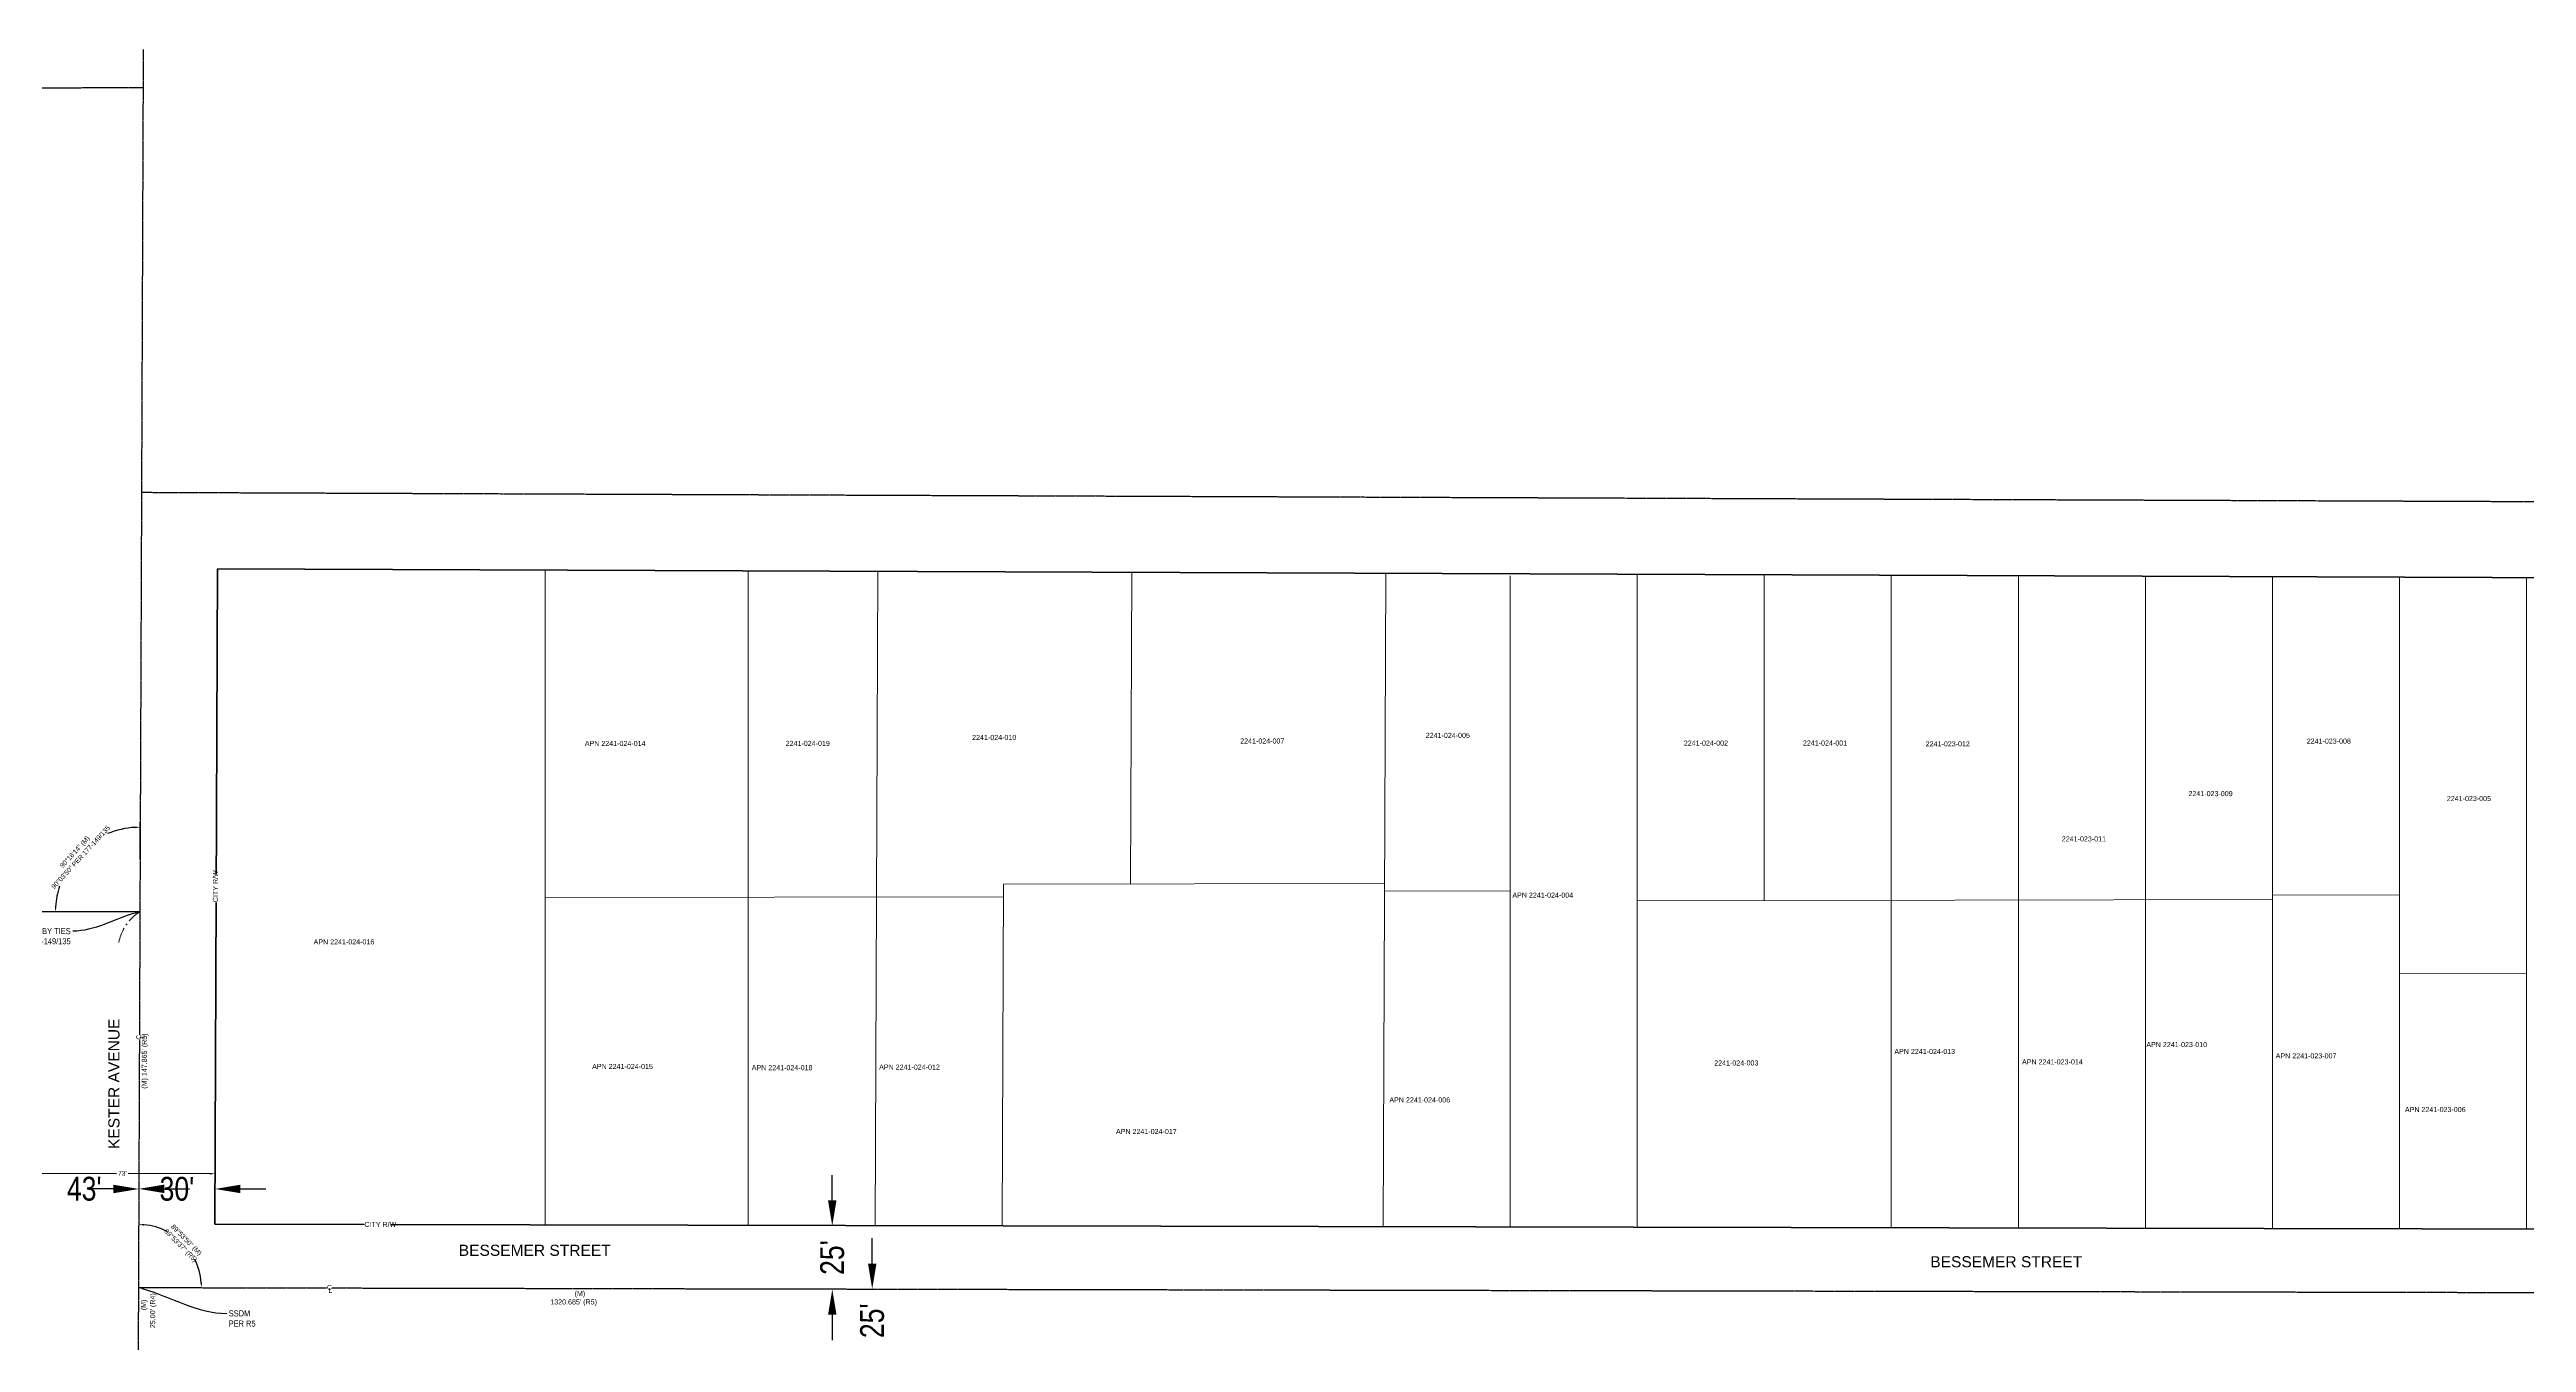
# Model space of a CAD drawing. Header units: feet. Extents: x 6396409 to 6445695, y 1882632 to 1891679.
# Drawn here: x 6423279 to 6424254, y 1888472 to 1888981 of the extents above; entities that cross this region are included whole.
import ezdxf
from ezdxf import colors
from ezdxf.entities.mleader import LeaderData, LeaderLine
from ezdxf.enums import TextEntityAlignment as Align
from ezdxf.math import Vec2, Vec3

# ---------------------------------------------------------------- set-up
doc = ezdxf.new("R2010")
doc.units = ezdxf.units.FT
doc.header["$MEASUREMENT"] = 0
doc.linetypes.add('CENTER2', pattern=[1.125, 0.75, -0.125, 0.125, -0.125])
for name, color, linetype, lineweight in [('R-ANNO-LABL', 2, 'Continuous', 30), ('R-PROP-PRCL', 4, 'Continuous', 18), ('R-Row-Ldr', 3, 'Continuous', 5), ('R-Row-Misc-Txto', 171, 'Continuous', 5), ('R-Row-Scl', 1, 'CENTER2', 25), ('R-Row-Sname', 8, 'Continuous', 0), ('R-Row-Srow', 6, 'Continuous', 50), ('VF-TOPO-TEXT-', 1, 'Continuous', 25)]:
    doc.layers.add(name, color=color, linetype=linetype, lineweight=lineweight)
doc.styles.add('CG-Symbol', font='arial.ttf', dxfattribs={"width": 0.8, "height": 0.09375})
doc.styles.add('G1_1 8_0', font='arial.ttf')
doc.styles.add('G4_7 32', font='arial.ttf', dxfattribs={"height": 0.219})
doc.styles.add('NCS1', font='arial.ttf', dxfattribs={"width": 0.8, "height": 0.09375})
doc.styles.add('NCS1-Anno', font='arial.ttf', dxfattribs={"width": 0.8, "height": 0.09375})
doc.dimstyles.new('Annotative (NCS1)', dxfattribs={"dimscale": 100, "dimtxt": 0.09375, "dimasz": 0.1, "dimexe": 0.1, "dimexo": 0.04, "dimgap": 0.05, "dimtad": 0, "dimdec": 3, "dimzin": 0, "dimdsep": 46, "dimtxsty": 'NCS1-Anno', "dimcen": 0.05, "dimaunit": 1, "dimadec": 3, "dimazin": 0, "dimtfac": 1, "dimtdec": 3, "dimtofl": 0, "dimtmove": 0, "dimatfit": 3, "dimfxl": 0.1, "dimtolj": 1, "dimtzin": 0, "dimarcsym": 0})

# ---------------------------------------------------------------- blocks, each defined once
blk = doc.blocks.new('*D2204')
at = {"layer": 'Defpoints', "color": 0, "transparency": 16777216}
for p in [(6423653.89, 1888518.02), (6423586.96, 1888493.02), (6423653.84, 1888493.02)]:
    blk.add_point(p, dxfattribs=at)
at = {"layer": 'R-Row-Ldr', "color": 0, "lineweight": -2, "transparency": 16777216}
for p, q in [((6423586.96, 1888528.02), (6423586.96, 1888538.02)), ((6423586.96, 1888483.02), (6423586.96, 1888473.02))]:
    blk.add_line(p, q, dxfattribs=at)
at = {"layer": 'R-Row-Ldr', "color": 0, "transparency": 16777216}
for points in [[(6423585.29, 1888528.02), (6423588.62, 1888528.02), (6423586.96, 1888518.02)], [(6423585.29, 1888483.02), (6423588.62, 1888483.02), (6423586.96, 1888493.02)]]:
    blk.add_solid(points, dxfattribs=at)
at = {"layer": 'R-Row-Ldr', "color": 0, "transparency": 16777216, "insert": (6423586.96, 1888505.52), "char_height": 9.375, "attachment_point": 5, "rotation": 90, "style": 'NCS1-Anno'}
blk.add_mtext("\\A1;25'", dxfattribs=at)
blk = doc.blocks.new('*D2382')
at = {"layer": 'Defpoints', "color": 0, "transparency": 16777216}
for p in [(6423602.69, 1888493.13), (6423602.64, 1888468.13), (6423602.69, 1888468.13)]:
    blk.add_point(p, dxfattribs=at)
at = {"layer": 'R-Row-Ldr', "color": 0, "lineweight": -2, "transparency": 16777216}
for p, q in [((6423602.69, 1888503.13), (6423602.69, 1888513.13)), ((6423606.69, 1888493.13), (6423612.69, 1888493.13)), ((6423606.64, 1888468.13), (6423612.69, 1888468.13)), ((6423602.69, 1888458.13), (6423602.69, 1888448.13))]:
    blk.add_line(p, q, dxfattribs=at)
at = {"layer": 'R-Row-Ldr', "color": 0, "transparency": 16777216}
for points in [[(6423601.02, 1888503.13), (6423604.36, 1888503.13), (6423602.69, 1888493.13)], [(6423601.02, 1888458.13), (6423604.36, 1888458.13), (6423602.69, 1888468.13)]]:
    blk.add_solid(points, dxfattribs=at)
at = {"layer": 'R-Row-Ldr', "color": 0, "transparency": 16777216, "insert": (6423602.69, 1888480.63), "char_height": 9.375, "attachment_point": 5, "rotation": 90, "style": 'NCS1-Anno'}
blk.add_mtext("\\A1;25'", dxfattribs=at)
blk = doc.blocks.new('*D2383')
at = {"layer": 'Defpoints', "color": 0, "transparency": 16777216}
for p in [(6423270.87, 1888532.74), (6423313.87, 1888532.57), (6423313.87, 1888532.57)]:
    blk.add_point(p, dxfattribs=at)
at = {"layer": 'R-Row-Ldr', "color": 0, "lineweight": -2, "transparency": 16777216}
for p, q in [((6423260.87, 1888532.57), (6423250.87, 1888532.57)), ((6423323.87, 1888532.57), (6423333.87, 1888532.57))]:
    blk.add_line(p, q, dxfattribs=at)
at = {"layer": 'R-Row-Ldr', "color": 0, "transparency": 16777216}
for points in [[(6423260.87, 1888534.24), (6423260.87, 1888530.91), (6423270.87, 1888532.57)], [(6423323.87, 1888534.24), (6423323.87, 1888530.91), (6423313.87, 1888532.57)]]:
    blk.add_solid(points, dxfattribs=at)
at = {"layer": 'R-Row-Ldr', "color": 0, "transparency": 16777216, "insert": (6423292.37, 1888532.57), "char_height": 9.375, "attachment_point": 5, "style": 'NCS1-Anno'}
blk.add_mtext("\\A1;43'", dxfattribs=at)
blk = doc.blocks.new('*D2384')
at = {"layer": 'Defpoints', "color": 0, "transparency": 16777216}
for p in [(6423313.87, 1888532.66), (6423343.87, 1888532.54), (6423343.87, 1888532.54)]:
    blk.add_point(p, dxfattribs=at)
at = {"layer": 'R-Row-Ldr', "color": 0, "lineweight": -2, "transparency": 16777216}
for p, q in [((6423303.87, 1888532.54), (6423293.87, 1888532.54)), ((6423353.87, 1888532.54), (6423363.87, 1888532.54))]:
    blk.add_line(p, q, dxfattribs=at)
at = {"layer": 'R-Row-Ldr', "color": 0, "transparency": 16777216}
for points in [[(6423303.87, 1888534.21), (6423303.87, 1888530.87), (6423313.87, 1888532.54)], [(6423353.87, 1888534.21), (6423353.87, 1888530.87), (6423343.87, 1888532.54)]]:
    blk.add_solid(points, dxfattribs=at)
at = {"layer": 'R-Row-Ldr', "color": 0, "transparency": 16777216, "insert": (6423328.87, 1888532.54), "char_height": 9.375, "attachment_point": 5, "style": 'NCS1-Anno'}
blk.add_mtext("\\A1;30'", dxfattribs=at)
blk = doc.blocks.new('Centerline')
at = {"insert": (-0.032, 0.064), "char_height": 0.0938, "attachment_point": 1, "style": 'NCS1-Anno', "bg_fill": 3, "box_fill_scale": 1, "bg_fill_color": 256, "bg_fill_transparency": 0}
blk.add_mtext_dynamic_manual_height_columns('C', width=0.09375, gutter_width=0.469, heights=[0.132], dxfattribs=at)
at = {"insert": (-0.005, 0.002), "char_height": 0.0938, "attachment_point": 1, "style": 'NCS1-Anno'}
blk.add_mtext_dynamic_manual_height_columns('L', width=0.09375, gutter_width=0.469, heights=[0], dxfattribs=at)
blk = doc.blocks.new('*D2405')
at = {"layer": 'Defpoints', "color": 0, "transparency": 16777216}
for p in [(6423315.6, 1888981.18), (6423334.1, 1888260.87), (6423312.77, 1888248.63), (6423312.77, 1888248.63), (6424633.32, 1888245.96)]:
    blk.add_point(p, dxfattribs=at)
at = {"layer": 'R-ANNO-LABL', "color": 0, "lineweight": -2, "transparency": 16777216}
for start, end in [(63.23743, 85.1168), (4.54627, 26.42564)]:
    blk.add_arc((6423312.77, 1888248.63), 24.59, start, end, dxfattribs=at)
at = {"layer": 'R-ANNO-LABL', "color": 0, "transparency": 16777216}
for points in [[(6423314.85, 1888272.79), (6423314.88, 1888273.46), (6423312.86, 1888273.22)], [(6423337.61, 1888250.59), (6423336.95, 1888250.57), (6423337.36, 1888248.58)]]:
    blk.add_solid(points, dxfattribs=at)
at = {"layer": 'R-ANNO-LABL', "color": 0, "transparency": 16777216, "insert": (6423330.21, 1888265.96), "char_height": 1.875, "width": 27.2364, "attachment_point": 5, "rotation": 314.83154, "style": 'NCS1-Anno'}
blk.add_mtext('\\A1;89°53\'40" (M) \\P89%%D53\'43\'\' (R6)', dxfattribs=at)
blk = doc.blocks.new('*D2406')
at = {"layer": 'Defpoints', "color": 0, "transparency": 16777216}
for p in [(6423315.6, 1888981.18), (6423335.23, 1888506.07), (6423313.72, 1888493.72), (6424634.26, 1888490.99), (6423312.77, 1888248.63)]:
    blk.add_point(p, dxfattribs=at)
at = {"layer": 'R-ANNO-LABL', "color": 0, "lineweight": -2, "transparency": 16777216}
for start, end in [(63.00322, 85.15703), (4.50316, 26.65697)]:
    blk.add_arc((6423313.72, 1888493.72), 24.8, start, end, dxfattribs=at)
at = {"layer": 'R-ANNO-LABL', "color": 0, "transparency": 16777216}
for points in [[(6423315.8, 1888518.1), (6423315.83, 1888518.77), (6423313.81, 1888518.52)], [(6423338.77, 1888495.68), (6423338.11, 1888495.66), (6423338.52, 1888493.67)]]:
    blk.add_solid(points, dxfattribs=at)
at = {"layer": 'R-ANNO-LABL', "color": 0, "transparency": 16777216, "insert": (6423331.31, 1888511.21), "char_height": 1.875, "width": 22.3416, "attachment_point": 5, "rotation": 314.83009, "style": 'NCS1-Anno'}
blk.add_mtext('\\A1;89°53\'50" (M) \\P89%%D53\'37" (R5)', dxfattribs=at)
blk = doc.blocks.new('*D2407')
at = {"layer": 'Defpoints', "color": 0, "transparency": 16777216}
for p in [(6424635.45, 1888801.7), (6423312.77, 1888248.63), (6424633.32, 1888245.96), (6424633.32, 1888245.93), (6424618.93, 1888237.71)]:
    blk.add_point(p, dxfattribs=at)
at = {"layer": 'R-ANNO-LABL', "color": 0, "lineweight": -2, "transparency": 16777216}
for start, end in [(186.79453, 194.75148), (254.91357, 262.87051)]:
    blk.add_arc((6424633.32, 1888245.96), 16.59, start, end, dxfattribs=at)
at = {"layer": 'R-ANNO-LABL', "color": 0, "transparency": 16777216}
for points in [[(6424616.51, 1888243.98), (6424617.18, 1888244.02), (6424616.73, 1888246)], [(6424631.28, 1888229.83), (6424631.24, 1888229.17), (6424633.26, 1888229.37)]]:
    blk.add_solid(points, dxfattribs=at)
at = {"layer": 'R-ANNO-LABL', "color": 0, "transparency": 16777216, "insert": (6424621.55, 1888234.27), "char_height": 1.875, "width": 21.3396, "attachment_point": 5, "rotation": 314.83252, "style": 'NCS1-Anno'}
blk.add_mtext('\\A1;89°53\'47" (M)\\P59%%D53\'08" (R10)', dxfattribs=at)
blk = doc.blocks.new('*D2408')
at = {"layer": 'Defpoints', "color": 0, "transparency": 16777216}
for p in [(6424635.45, 1888801.7), (6423313.72, 1888493.72), (6424634.26, 1888490.99), (6424618.77, 1888482.1), (6424633.32, 1888245.93)]:
    blk.add_point(p, dxfattribs=at)
at = {"layer": 'R-ANNO-LABL', "color": 0, "lineweight": -2, "transparency": 16777216}
for start, end in [(186.30146, 199.16433), (250.49783, 263.3607)]:
    blk.add_arc((6424634.26, 1888490.99), 17.86, start, end, dxfattribs=at)
at = {"layer": 'R-ANNO-LABL', "color": 0, "transparency": 16777216}
for points in [[(6424616.18, 1888489.01), (6424616.84, 1888489.05), (6424616.4, 1888491.03)], [(6424632.22, 1888473.59), (6424632.18, 1888472.92), (6424634.19, 1888473.13)]]:
    blk.add_solid(points, dxfattribs=at)
at = {"layer": 'R-ANNO-LABL', "color": 0, "transparency": 16777216, "insert": (6424621.6, 1888478.4), "char_height": 1.875, "width": 24.7429, "attachment_point": 5, "rotation": 314.83108, "style": 'NCS1-Anno'}
blk.add_mtext('\\A1;89°53\'57" (M) \\P89%%D53\'43" (R9)', dxfattribs=at)
blk = doc.blocks.new('*D2415')
at = {"layer": 'Defpoints', "color": 0, "transparency": 16777216}
for p in [(6423314.93, 1888806.85), (6427276.4, 1888791.6), (6425982.17, 1888781.44), (6425955.88, 1888766.39), (6425952.84, 1887971.16)]:
    blk.add_point(p, dxfattribs=at)
at = {"layer": 'R-ANNO-LABL', "color": 0, "lineweight": -2, "transparency": 16777216}
for start, end in [(330.71827, 355.99521), (273.56502, 298.84196)]:
    blk.add_arc((6425956, 1888796.68), 30.29, start, end, dxfattribs=at)
at = {"layer": 'R-ANNO-LABL', "color": 0, "transparency": 16777216}
for points in [[(6425985.88, 1888794.58), (6425986.54, 1888794.55), (6425986.28, 1888796.56)], [(6425957.89, 1888766.12), (6425957.87, 1888766.79), (6425955.88, 1888766.39)]]:
    blk.add_solid(points, dxfattribs=at)
at = {"layer": 'R-ANNO-LABL', "color": 0, "transparency": 16777216, "insert": (6425977.33, 1888775.18), "char_height": 1.875, "width": 19.1656, "attachment_point": 5, "rotation": 44.78011, "style": 'NCS1-Anno'}
blk.add_mtext('\\A1;89°59\'55" (M)\\P90%%D00\'10" (R14)', dxfattribs=at)
blk = doc.blocks.new('*D2436')
at = {"layer": 'Defpoints', "color": 0, "transparency": 16777216}
for p in [(6427265.29, 1888811.01), (6427276.5, 1888815.9), (6423314.93, 1888806.85), (6427276.4, 1888791.6), (6427276.4, 1888791.6)]:
    blk.add_point(p, dxfattribs=at)
at = {"layer": 'R-ANNO-LABL', "color": 0, "lineweight": -2, "transparency": 16777216}
for start, end in [(94.90344, 114.54895), (155.00886, 174.65437)]:
    blk.add_arc((6427276.4, 1888791.6), 22.37, start, end, dxfattribs=at)
at = {"layer": 'R-ANNO-LABL', "color": 0, "transparency": 16777216}
for points in [[(6427274.48, 1888814.22), (6427274.5, 1888813.55), (6427276.49, 1888813.96)], [(6427254.46, 1888793.66), (6427253.8, 1888793.7), (6427254.03, 1888791.68)]]:
    blk.add_solid(points, dxfattribs=at)
at = {"layer": 'R-ANNO-LABL', "color": 0, "transparency": 16777216, "insert": (6427260.65, 1888807.47), "char_height": 1.875, "attachment_point": 5, "rotation": 44.77891, "style": 'NCS1-Anno'}
blk.add_mtext('\\A1;90°0\'4" (M)\\P90%%D0\'24" (R22)', dxfattribs=at)
blk = doc.blocks.new('*D2444')
at = {"layer": 'Defpoints', "color": 0, "transparency": 16777216}
for p in [(6423297.73, 1888670.54), (6423314.36, 1888661.49), (6423294.52, 1888641.7), (6423314.29, 1888641.72)]:
    blk.add_point(p, dxfattribs=at)
at = {"layer": 'R-ANNO-LABL', "color": 0, "lineweight": -2, "transparency": 16777216}
for p, q in [((6423314.37, 1888662.29), (6423314.42, 1888676.96)), ((6423293.72, 1888641.7), (6423279.05, 1888641.68))]:
    blk.add_line(p, q, dxfattribs=at)
for start, end in [(93.2419, 112.47138), (162.3697, 176.61747)]:
    blk.add_arc((6423314.29, 1888641.72), 33.24, start, end, dxfattribs=at)
at = {"layer": 'R-ANNO-LABL', "color": 0, "transparency": 16777216}
for points in [[(6423312.4, 1888675.24), (6423312.42, 1888674.58), (6423314.41, 1888674.96)], [(6423281.44, 1888643.67), (6423280.77, 1888643.69), (6423281.05, 1888641.68)]]:
    blk.add_solid(points, dxfattribs=at)
at = {"layer": 'R-ANNO-LABL', "color": 0, "transparency": 16777216, "insert": (6423289.81, 1888664.21), "char_height": 1.875, "attachment_point": 5, "rotation": 47.42054, "style": 'NCS1-Anno'}
blk.add_mtext('\\A1;90°16\'14" (M)\\P90%%D03\'50" PER 177-149/135', dxfattribs=at)
blk = doc.blocks.new('*D2445')
at = {"layer": 'Defpoints', "color": 0, "transparency": 16777216}
for p in [(6423270.89, 1888538.72), (6423343.89, 1888538.53), (6423343.89, 1888538.44)]:
    blk.add_point(p, dxfattribs=at)
at = {"layer": 'R-Row-Ldr', "color": 0, "lineweight": -2, "transparency": 16777216}
for p, q in [((6423270.89, 1888539.52), (6423270.9, 1888540.81)), ((6423272.89, 1888538.81), (6423305.12, 1888538.68)), ((6423341.89, 1888538.54), (6423309.66, 1888538.66)), ((6423343.89, 1888539.24), (6423343.9, 1888540.53))]:
    blk.add_line(p, q, dxfattribs=at)
at = {"layer": 'R-Row-Ldr', "color": 0, "transparency": 16777216}
for points in [[(6423272.89, 1888539.14), (6423272.89, 1888538.47), (6423270.89, 1888538.81)], [(6423341.89, 1888538.87), (6423341.89, 1888538.21), (6423343.89, 1888538.53)]]:
    blk.add_solid(points, dxfattribs=at)
at = {"layer": 'R-Row-Ldr', "color": 0, "transparency": 16777216, "insert": (6423307.39, 1888538.67), "char_height": 1.875, "attachment_point": 5, "rotation": 359.77872, "style": 'NCS1-Anno'}
blk.add_mtext("\\A1;73'", dxfattribs=at)
blk = doc.blocks.new('_CrowsFoot-Start')
blk.add_circle((3.28, 2.59), 0.0638)
for centre, radius, start, end in [((8.43, -7.26), 11.12, 122.8036, 139.2683), ((8.35, -7.76), 11.54, 94.2373, 111.1072)]:
    blk.add_arc(centre, radius, start, end)

msp = doc.modelspace()

# ---------------------------------------------------------------- linework, layer by layer
at = {"layer": 'R-PROP-PRCL'}
for p, q in [((6423473.8341, 1888518.3924), (6423473.8341, 1888776.2298)), ((6423553.8611, 1888518.2268), (6423553.8611, 1888775.9136)), ((6423603.878, 1888518.1234), (6423604.8831, 1888775.7185)), ((6423704.4373, 1888652.5834), (6423704.9162, 1888775.3281)), ((6423803.9455, 1888517.7095), (6423804.9492, 1888774.9378)), ((6423853.9624, 1888517.606), (6423853.9624, 1888773.9602)), ((6423903.9792, 1888517.5025), (6423903.9792, 1888774.5514)), ((6423953.9962, 1888646.1143), (6423953.9962, 1888774.3563)), ((6424004.013, 1888517.2956), (6424004.013, 1888774.1611)), ((6424054.0499, 1888517.1921), (6424054.0499, 1888773.9659)), ((6424104.0968, 1888517.0885), (6424104.0968, 1888773.7706)), ((6424154.1136, 1888516.6746), (6424154.1136, 1888773.5754)), ((6424204.1305, 1888516.8816), (6424204.1305, 1888773.3803)), ((6424254.1474, 1888516.7781), (6424254.1474, 1888773.0934)), ((6423653.8949, 1888518.0199), (6423654.4196, 1888652.4961)), ((6423654.4006, 1888652.4961), (6423804.4724, 1888652.758)), ((6423473.8341, 1888647.3109), (6423654.4006, 1888647.6261)), ((6423473.8341, 1888518.3924), (6423473.8341, 1888647.3109)), ((6423804.461, 1888649.8315), (6423853.9624, 1888649.9179)), ((6423903.9792, 1888646.027), (6424154.1136, 1888646.4636)), ((6424204.1305, 1888648.2933), (6424154.1138, 1888648.206)), ((6424204.1305, 1888617.2716), (6424254.1472, 1888617.3589))]:
    msp.add_line(p, q, dxfattribs=at)
at = {"layer": 'R-Row-Scl'}
for p, q in [((6423315.5992, 1888981.1799), (6423312.77, 1888248.63)), ((6421995.0034, 1888965.6421), (6423315.5415, 1888966.1799)), ((6423314.9287, 1888806.85), (6427276.401, 1888791.5974)), ((6423314.2935, 1888641.7205), (6422128.6437, 1888640.3754)), ((6423313.7166, 1888493.7236), (6424634.2601, 1888490.9917))]:
    msp.add_line(p, q, dxfattribs=at)
at = {"layer": 'R-Row-Srow'}
for p, q in [((6423344.8098, 1888776.7332), (6423343.8131, 1888518.6614)), ((6423344.8098, 1888776.7332), (6424605.3348, 1888771.8149)), ((6423343.8131, 1888518.6614), (6424604.3558, 1888516.0536))]:
    msp.add_line(p, q, dxfattribs=at)

# ---------------------------------------------------------------- block references
at = {"layer": 'R-Row-Misc-Txto', "xscale": -1.748856181813126, "yscale": 1.748856181813126, "zscale": 1.748856181813127, "rotation": 82.09450373604496}
msp.add_blockref('_CrowsFoot-Start', (6423314.2881, 1888641.7205), dxfattribs=at)

# ---------------------------------------------------------------- texts
at = {"layer": 'R-Row-Misc-Txto', "style": 'G1_1 8_0'}
for s, oblique, p in [('2241-024-010', 0, (6423650.7354, 1888709.3212)), ('2241-024-005', 360, (6423829.3665, 1888710.1365)), ('2241-023-008', 0, (6424176.312, 1888707.8763)), ('2241-024-019', 0, (6423577.3087, 1888706.9739)), ('2241-024-002', 0, (6423931.0175, 1888707.0942)), ('2241-024-001', 0, (6423977.9117, 1888707.1203)), ('2241-023-012', 360, (6424026.267, 1888706.8202)), ('2241-023-009', 0, (6424129.7372, 1888687.1996)), ('2241-023-005', 0, (6424231.492, 1888685.2715)), ('2241-023-011', 0, (6424079.8791, 1888669.3833))]:
    msp.add_text(s, height=2, dxfattribs=dict(at, oblique=oblique)).set_placement(p, align=Align.CENTER)
msp.add_text('2241-024-007', height=2, dxfattribs=at).set_placement((6423756.2962, 1888707.9216), align=Align.CENTER)
for s, p in [('APN 2241-024-014', (6423489.5061, 1888706.9582)), ('APN 2241-024-004', (6423854.8022, 1888647.2248)), ('APN 2241-024-016', (6423382.7048, 1888628.8403)), ('2241-024-003', (6423934.2714, 1888581.1495)), ('APN 2241-024-013', (6424005.2232, 1888585.6819)), ('APN 2241-023-014', (6424055.496, 1888581.5806)), ('APN 2241-023-010', (6424104.4558, 1888588.3981)), ('APN 2241-023-007', (6424155.3976, 1888583.9549)), ('APN 2241-024-015', (6423492.394, 1888579.7717)), ('APN 2241-024-018', (6423555.252, 1888579.2976)), ('APN 2241-024-012', (6423605.4207, 1888579.5194)), ('APN 2241-024-006', (6423806.3593, 1888566.5948)), ('APN 2241-023-006', (6424206.2771, 1888562.8118)), ('APN 2241-024-017', (6423698.6921, 1888554.1628))]:
    msp.add_text(s, height=2, dxfattribs=at).set_placement(p)
at = {"layer": 'R-Row-Misc-Txto', "style": 'NCS1', "width": 0.8}
for s, p in [("(M) 147.865' (R5)", (6423316.9984, 1888571.9997)), ('(M)', (6423316.7063, 1888484.7893))]:
    msp.add_text(s, height=2, rotation=89.7712176, dxfattribs=at).set_placement(p)
at = {"layer": 'R-Row-Misc-Txto', "insert": (6423318.2945, 1888477.7395), "char_height": 2, "width": 45.74477, "attachment_point": 1, "rotation": 89.7711111, "style": 'NCS1-Anno'}
msp.add_mtext("25.00' (R4) \\P^I     ", dxfattribs=at)
at = {"layer": 'R-Row-Misc-Txto', "insert": (6423460.9457, 1888492.3935), "char_height": 2, "width": 35.412053, "attachment_point": 1, "style": 'NCS1-Anno'}
msp.add_mtext("^I^I           (M)\\P ^I         1320.685' (R5)", dxfattribs=at)
at = {"layer": 'R-Row-Sname', "insert": (6423301.8768, 1888548.2773), "char_height": 4.38, "width": 75.140261, "attachment_point": 1, "rotation": 90, "style": 'G4_7 32'}
msp.add_mtext('KESTER AVENUE', dxfattribs=at)
at = {"layer": 'R-Row-Sname', "char_height": 4.38, "width": 80.67497, "attachment_point": 1, "style": 'G4_7 32'}
for insert in [(6423439.8721, 1888510.5771), (6424019.3758, 1888506.065)]:
    msp.add_mtext('BESSEMER STREET', dxfattribs=dict(at, insert=insert))

# ---------------------------------------------------------------- dimensions: what is measured, and where the dimension line sits
at = {"layer": 'R-ANNO-LABL'}
for base, line1, line2, text, override, picture, middle in [((6423334.0954, 1888260.8675), ((6423312.77, 1888248.63), (6424633.3222, 1888245.9646)), ((6423315.5992, 1888981.1799), (6423312.77, 1888248.63)), "<> (M) \\P89%%D53'43'' (R6)", {"dimscale": 0, "dimpost": ''}, '*D2405', (6423330.2068, 1888265.9645)), ((6423335.2278, 1888506.0668), ((6423313.7166, 1888493.7236), (6424634.2601, 1888490.9917)), ((6423315.5992, 1888981.1799), (6423312.77, 1888248.63)), '<> (M) \\P89%%D53\'37" (R5)', {"dimscale": 0, "dimpost": ''}, '*D2406', (6423331.3054, 1888511.2085)), ((6427265.2926, 1888811.0105), ((6427276.401, 1888791.5974), (6427276.495, 1888815.9035)), ((6423314.9287, 1888806.85), (6427276.401, 1888791.5974)), '<> (M)\\P90%%D0\'24" (R22)', {"dimscale": 0, "dimpost": ''}, '*D2436', (6427260.6466, 1888807.4739)), ((6424618.9305, 1888237.7058), ((6423312.77, 1888248.63), (6424633.3222, 1888245.9646)), ((6424635.4494, 1888801.6976), (6424633.3221, 1888245.9276)), '<> (M)\\P59%%D53\'08" (R10)', {"dimscale": 0, "dimpost": '', "dimse1": 1, "dimse2": 1}, '*D2407', (6424621.5549, 1888234.2659)), ((6424618.7705, 1888482.1035), ((6424635.4494, 1888801.6976), (6424633.3221, 1888245.9276)), ((6423313.7166, 1888493.7236), (6424634.2601, 1888490.9917)), '<> (M) \\P89%%D53\'43" (R9)', {"dimscale": 0, "dimpost": ''}, '*D2408', (6424621.5951, 1888478.4011)), ((6425982.1689, 1888781.437), ((6425955.882, 1888766.3943), (6425952.84, 1887971.16)), ((6423314.9287, 1888806.85), (6427276.401, 1888791.5974)), '<> (M)\\P90%%D00\'10" (R14)', {"dimscale": 0}, '*D2415', (6425977.3318, 1888775.1829))]:
    dim = msp.add_angular_dim_2l(base=base, line1=line1, line2=line2, text=text, dimstyle='Annotative (NCS1)', override=override, dxfattribs=at)
    dim.commit()
    dim.dimension.update_dxf_attribs({"geometry": picture, "text_midpoint": middle})
dim = msp.add_angular_dim_3p(base=(6423297.7297, 1888670.5438), center=(6423314.2935, 1888641.7205), p1=(6423314.3645, 1888661.4924), p2=(6423294.5215, 1888641.698), text='<> (M)\\P90%%D03\'50" PER 177-149/135', dimstyle='Annotative (NCS1)', dxfattribs=at)
dim.commit()
dim.dimension.update_dxf_attribs({"geometry": '*D2444', "text_midpoint": (6423289.8148, 1888664.2136), "dimtype": 165})
at = {"layer": 'R-Row-Ldr'}
dim = msp.add_linear_dim(base=(6423313.8666, 1888532.574), p1=(6423270.8669, 1888532.7401), p2=(6423313.8666, 1888532.574), dimstyle='Annotative (NCS1)', override={"dimdec": 0, "dimpost": "'", "dimse1": 1, "dimse2": 1}, dxfattribs=at)
dim.commit()
dim.dimension.update_dxf_attribs({"geometry": '*D2383', "text_midpoint": (6423292.3668, 1888532.574), "dimtype": 160})
dim = msp.add_aligned_dim(p1=(6423270.89, 1888538.7186), p2=(6423343.8895, 1888538.4366), distance=0.0956, dimstyle='Annotative (NCS1)', override={"dimdec": 0, "dimpost": "'"}, dxfattribs=at)
dim.commit()
dim.dimension.update_dxf_attribs({"geometry": '*D2445', "text_midpoint": (6423307.3901, 1888538.6732)})
dim = msp.add_linear_dim(base=(6423343.8667, 1888532.5413), p1=(6423313.8669, 1888532.6571), p2=(6423343.8667, 1888532.5413), dimstyle='Annotative (NCS1)', override={"dimdec": 0, "dimpost": "'", "dimse1": 1, "dimse2": 1}, dxfattribs=at)
dim.commit()
dim.dimension.update_dxf_attribs({"geometry": '*D2384', "text_midpoint": (6423328.8668, 1888532.5413)})
dim = msp.add_linear_dim(base=(6423586.9569, 1888493.02), p1=(6423653.8949, 1888518.0199), p2=(6423653.8431, 1888493.02), angle=90, dimstyle='Annotative (NCS1)', override={"dimdec": 0, "dimpost": "'", "dimse1": 1, "dimse2": 1, "dimsd1": 0, "dimsd2": 0}, dxfattribs=at)
dim.commit()
dim.dimension.update_dxf_attribs({"geometry": '*D2204', "text_midpoint": (6423586.9569, 1888505.5199)})
dim = msp.add_linear_dim(base=(6423602.6892, 1888468.1258), p1=(6423602.6891, 1888493.1258), p2=(6423602.6373, 1888468.1258), angle=90, dimstyle='Annotative (NCS1)', override={"dimdec": 0, "dimpost": "'", "dimsd1": 0, "dimsd2": 0}, dxfattribs=at)
dim.commit()
dim.dimension.update_dxf_attribs({"geometry": '*D2382', "text_midpoint": (6423602.6892, 1888480.6258), "dimtype": 160})

# ---------------------------------------------------------------- leaders
at = {"layer": 'VF-TOPO-TEXT-'}
ml = msp.add_multileader_mtext('Standard', dxfattribs=at)
ml.set_content('ESTABLISHED BY TIES\\PPER R7', color=256, style='NCS1-Anno')
ml.set_leader_properties()
ml.build(insert=Vec2(0, 0))
ml.multileader.update_dxf_attribs({"leader_type": 2, "dogleg_length": 0.1, "arrow_head_size": 2, "scale": 20})
ctx = ml.context
ctx.base_point, ctx.scale, ctx.char_height, ctx.arrow_head_size, ctx.landing_gap_size, ctx.plane_origin, ctx.plane_x_axis, ctx.plane_y_axis = Vec3(6424571.582, 1888816.3699), 20, 2.4, 2, 0.8, Vec3(6424587.4036, 1888775.1097), Vec3(0.99999833, -0.00182756), Vec3(0.00182756, 0.99999833)
ctx.text_align_type = 2
notes = []
notes.append((ctx, [(0, (1, 1, 0), (6424604.3435, 1888816.31), (-0.99999833, 0.00182756), 2, [(0, [(6424635.4494, 1888801.6976)], 0, [])])]))
ctx.mtext.insert, ctx.mtext.text_direction, ctx.mtext.rotation, ctx.mtext.width, ctx.mtext.alignment, ctx.mtext.flow_direction = Vec3(6424601.5457, 1888817.516), Vec3(0.99999833, -0.00182756), 6.28135775, 65.20965, 3, 5
ml = msp.add_multileader_mtext('Standard', dxfattribs=at)
ml.set_content('ESTABLISHED BY INTERSECTION\\PPER R11', color=256, style='NCS1-Anno')
ml.set_leader_properties()
ml.build(insert=Vec2(0, 0))
ml.multileader.update_dxf_attribs({"leader_type": 2, "dogleg_length": 0.1, "arrow_head_size": 2, "scale": 20})
ctx = ml.context
ctx.base_point, ctx.scale, ctx.char_height, ctx.arrow_head_size, ctx.landing_gap_size, ctx.plane_origin, ctx.plane_x_axis, ctx.plane_y_axis = Vec3(6425217.9114, 1888813.8191), 20, 2.4, 2, 0.8, Vec3(6425247.6601, 1888772.5335), Vec3(0.99999833, -0.00182756), Vec3(0.00182756, 0.99999833)
ctx.text_align_type = 2
notes.append((ctx, [(0, (1, 1, 0), (6425264.5999, 1888813.7338), (-0.99999833, 0.00182756), 2, [(0, [(6425295.7063, 1888799.2235)], 0, [])])]))
ctx.mtext.insert, ctx.mtext.text_direction, ctx.mtext.rotation, ctx.mtext.width, ctx.mtext.alignment, ctx.mtext.flow_direction = Vec3(6425261.8021, 1888814.9397), Vec3(0.99999833, -0.00182756), 6.28135775, 53.596868, 3, 5
ml = msp.add_multileader_mtext('Standard', dxfattribs=at)
ml.set_content('ESTABLISHED BY TIES\\PPER LACFB 177-149/135', color=256, style='NCS1-Anno')
ml.set_leader_properties()
ml.build(insert=Vec2(0, 0))
ml.multileader.update_dxf_attribs({"leader_type": 2, "dogleg_length": 0.1, "arrow_head_size": 2, "scale": 20})
ctx = ml.context
ctx.base_point, ctx.scale, ctx.char_height, ctx.arrow_head_size, ctx.landing_gap_size, ctx.plane_origin, ctx.plane_x_axis, ctx.plane_y_axis = Vec3(6423255.8415, 1888634.098), 20, 2.4, 2, 0.8, Vec3(6423266.2478, 1888615.1405), Vec3(0.99999833, -0.00182756), Vec3(0.00182756, 0.99999833)
ctx.text_align_type = 2
notes.append((ctx, [(0, (1, 1, 0), (6423289.8418, 1888634.0358), (-0.99999833, 0.00182756), 2, [(0, [(6423314.2935, 1888641.7205)], 0, [])])]))
ctx.mtext.insert, ctx.mtext.text_direction, ctx.mtext.rotation, ctx.mtext.width, ctx.mtext.alignment, ctx.mtext.flow_direction = Vec3(6423287.0441, 1888635.2622), Vec3(0.99999833, -0.00182756), 6.28135775, 50.712847, 3, 5
ml = msp.add_multileader_mtext('Standard', dxfattribs=at)
ml.set_content('ESTABLISHED PER TIES\\PPER LACFB 177-149/141', color=256, style='NCS1-Anno')
ml.set_leader_properties()
ml.build(insert=Vec2(0, 0))
ml.multileader.update_dxf_attribs({"leader_type": 2, "dogleg_length": 0.1, "arrow_head_size": 2, "scale": 20})
ctx = ml.context
ctx.base_point, ctx.scale, ctx.char_height, ctx.arrow_head_size, ctx.landing_gap_size, ctx.plane_origin, ctx.plane_x_axis, ctx.plane_y_axis = Vec3(6424570.0974, 1888546.4406), 20, 2.4, 2, 0.8, Vec3(6424587.5072, 1888510.81), Vec3(0.99999833, -0.00182756), Vec3(0.00182756, 0.99999833)
ctx.text_align_type = 2
notes.append((ctx, [(0, (1, 1, 0), (6424604.7959, 1888546.3772), (-0.99999833, 0.00182756), 2, [(0, [(6424634.4328, 1888536.1129)], 0, [])])]))
ctx.mtext.insert, ctx.mtext.text_direction, ctx.mtext.rotation, ctx.mtext.width, ctx.mtext.alignment, ctx.mtext.flow_direction = Vec3(6424601.9981, 1888547.6027), Vec3(0.99999833, -0.00182756), 6.28135775, 41.153021, 3, 5
ml = msp.add_multileader_mtext('Standard', dxfattribs=at)
ml.set_content('SSDM\\PPER R5', color=256, style='NCS1-Anno')
ml.set_leader_properties()
ml.build(insert=Vec2(0, 0))
ml.multileader.update_dxf_attribs({"leader_type": 2, "dogleg_length": 0.1, "arrow_head_size": 2, "scale": 20})
ctx = ml.context
ctx.base_point, ctx.scale, ctx.char_height, ctx.arrow_head_size, ctx.landing_gap_size, ctx.plane_origin, ctx.plane_x_axis, ctx.plane_y_axis = Vec3(6423348.4753, 1888483.5369), 20, 2.4, 2, 0.8, Vec3(6423378.7525, 1888436.6425), Vec3(0.99999737, -0.00229539), Vec3(0.00229539, 0.99999737)
notes.append((ctx, [(1, (1, 1, 0), (6423346.4753, 1888483.5415), (0.99999737, -0.00229539), 2, [(0, [(6423313.72, 1888493.76)], 0, [])])]))
ctx.mtext.insert, ctx.mtext.text_direction, ctx.mtext.rotation, ctx.mtext.width, ctx.mtext.flow_direction = Vec3(6423349.2781, 1888484.7555), Vec3(0.99999737, -0.00229539), 6.28088992, 41.150478, 5
for ctx, leaders in notes:
    for number, flags, end, landing, length, lines in leaders:
        leader = LeaderData()
        leader.index, (leader.has_last_leader_line, leader.has_dogleg_vector, leader.attachment_direction) = number, flags
        leader.last_leader_point, leader.dogleg_vector, leader.dogleg_length = Vec3(end), Vec3(landing), length
        for number, points, colour, breaks in lines:
            line = LeaderLine()
            line.index, line.vertices, line.color, line.breaks = number, Vec3.list(points), colors.encode_raw_color(colour), breaks
            leader.lines.append(line)
        ctx.leaders.append(leader)

# ---------------------------------------------------------------- next in the draw order: block references
at = {"layer": 'R-ANNO-LABL', "xscale": 20, "yscale": 20, "zscale": 20, "rotation": 89.99999999999997}
msp.add_blockref('Centerline', (6423314.1885, 1888591.9762), dxfattribs=at)
at = {"layer": 'R-ANNO-LABL', "xscale": 20, "yscale": 20, "zscale": 20}
msp.add_blockref('Centerline', (6423388.6163, 1888493.4685), dxfattribs=at)

# ---------------------------------------------------------------- next in the draw order: texts
at = {"layer": 'R-ANNO-LABL', "insert": (6423343.0219, 1888645.4593), "char_height": 2, "width": 11.060612, "attachment_point": 1, "rotation": 90, "style": 'CG-Symbol', "bg_fill": 3, "box_fill_scale": 1, "bg_fill_color": 256, "bg_fill_transparency": 0}
msp.add_mtext('CITY R/W', dxfattribs=at)
at = {"layer": 'R-ANNO-LABL', "insert": (6423402.7064, 1888519.5692), "char_height": 2, "width": 10.476696, "attachment_point": 1, "style": 'CG-Symbol', "bg_fill": 3, "box_fill_scale": 1, "bg_fill_color": 256, "bg_fill_transparency": 0}
msp.add_mtext('CITY R/W', dxfattribs=at)

doc.saveas('drawing.dxf')
